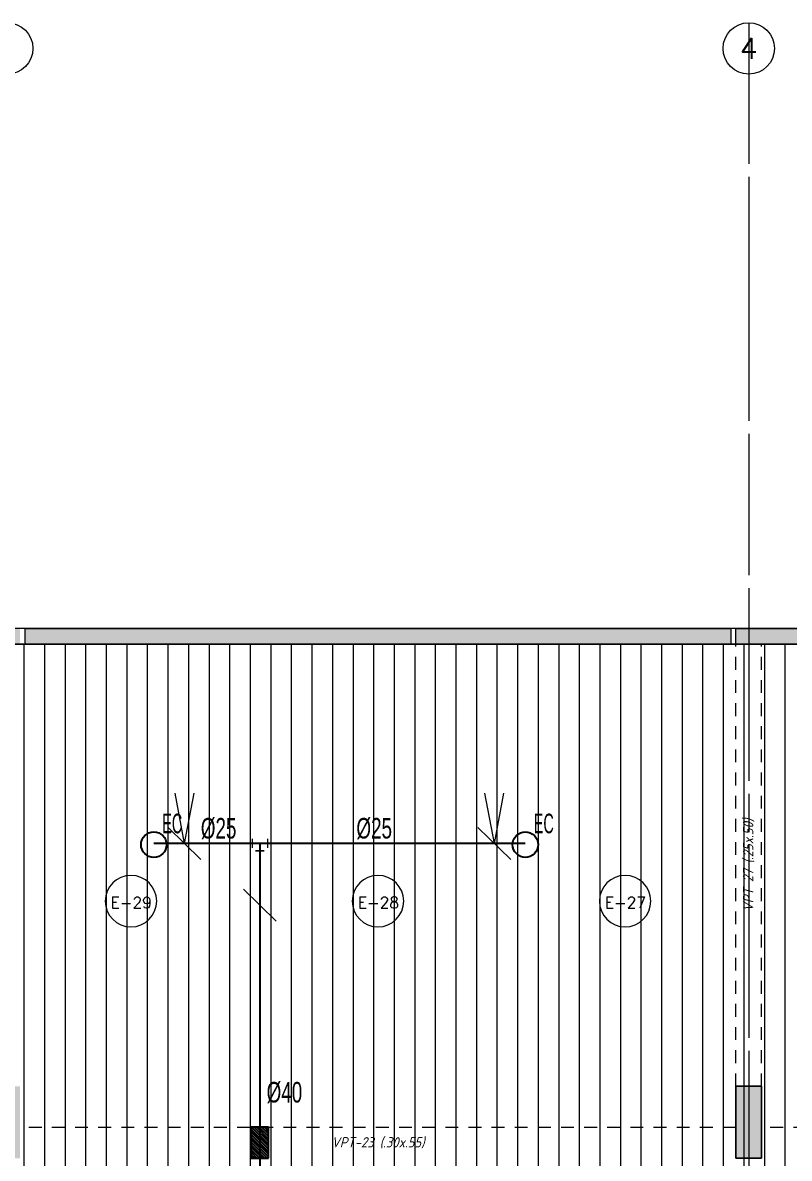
# Model space of a CAD drawing. Header units: millimetres. Extents: x 2085 to 2829, y 1347 to 1643.
# Drawn here: x 2127.97 to 2135.42, y 1454.09 to 1465.13 of the extents above; entities that cross this region are included whole.
import ezdxf
from ezdxf.enums import TextEntityAlignment as Align

# ---------------------------------------------------------------- set-up
doc = ezdxf.new("R2010")
doc.units = ezdxf.units.MM
for name, pattern in [('CENTER', [2, 1.25, -0.25, 0.25, -0.25]), ('DASHED2', [0.375, 0.25, -0.125]), ('HIDDEN', [0.375, 0.25, -0.125]), ('HIDDEN2', [0.1875, 0.125, -0.0625]), ('PHANTOM', [2.5, 1.25, -0.25, 0.25, -0.25, 0.25, -0.25]), ('PHANTOM2', [1.25, 0.625, -0.125, 0.125, -0.125, 0.125, -0.125])]:
    doc.linetypes.add(name, pattern=pattern)
doc.layers.get('0').update_dxf_attribs({"color": 251, "lineweight": 9})
for name, color, linetype, lineweight in [('000 SOS 911 - ACCESORIOS ACI', 3, 'Continuous', 20), ('000 SOS 911 ACCESORIOS', 3, 'Continuous', 20), ('000 SOS 911 ROCIADORES', 5, 'Continuous', 25), ('000 SOS 911 TEXTOS ACI', 7, 'Continuous', 9), ('000 SOS 911 TUB. ENTERRADA  ACI', 5, 'DASHED2', 25), ('000 SOS 911 TUBERIA ACI', 3, 'Continuous', 25), ('A-EJES', 251, 'PHANTOM', 9), ('A-ESTRUCTURA-HATCH', 251, 'Continuous', 13), ('A-ESTRUCTURA-PLACAS', 251, 'Continuous', 13), ('A-ESTRUCTURA-VIGAS', 251, 'HIDDEN2', 13), ('A-HATCH', 251, 'Continuous', 9), ('A-LINEAS', 251, 'Continuous', 9), ('A-MUROS', 251, 'Continuous', 9), ('A-NUMERO ESTAC', 251, 'Continuous', 13), ('A-TEXTO-INDICACIONES', 251, 'Continuous', 13)]:
    doc.layers.add(name, color=color, linetype=linetype, lineweight=lineweight)
doc.layers.add('A-ETAPAS', color=251, linetype='Continuous', lineweight=9, plot=False)
doc.layers.add('A_50_Vigas Chata', color=251, linetype='HIDDEN', lineweight=13, plot=False)
doc.styles.add('APPIA -TEXTOS-GENERALES', font='isocp.shx', dxfattribs={"oblique": 15})
doc.styles.add('PIPE', font='ARIALN.TTF', dxfattribs={"width": 0.8})
doc.styles.add('ROMANS', font='romans.shx', dxfattribs={"width": 0.8})

# ---------------------------------------------------------------- blocks, each defined once
blk = doc.blocks.new('002')
at = {"layer": '000 SOS 911 ROCIADORES'}
blk.add_circle((2884.5061, 1470.1768, 0), 0.0952, dxfattribs=at)
at = {"layer": '000 SOS 911 ROCIADORES', "color": 5, "style": 'PIPE', "width": 0.641273}
blk.add_text('EC', height=0.14693, dxfattribs=at).set_placement((2884.5692, 1470.2615, 0), (2884.7191, 1470.2615, 0), align=Align.FIT)
blk = doc.blocks.new('003')
at = {"layer": '000 SOS 911 ROCIADORES', "xscale": 1.3, "yscale": 1.3, "zscale": 1.3}
blk.add_blockref('002', (-841.839, -416.766, 0), dxfattribs=at)
blk = doc.blocks.new('007')
at = {"layer": '000 SOS 911 - ACCESORIOS ACI'}
for q in [(26830.838, -4054.765, 0), (26831.022, -4054.765, 0)]:
    blk.add_line((26830.93, -4055.252, 0), q, dxfattribs=at)
blk = doc.blocks.new('ACCS.ELBOW.90')
at = {"layer": '000 SOS 911 - ACCESORIOS ACI', "color": 100}
for p, q in [((0.098, 0.168), (-0.098, 0.168)), ((0.168, -0.098), (0.168, 0.098))]:
    blk.add_line(p, q, dxfattribs=at)
at = {"layer": '000 SOS 911 - ACCESORIOS ACI', "color": 9}
for p in [(0, 0.168), (0.168, 0)]:
    blk.add_line(p, (0, 0), dxfattribs=at)
blk = doc.blocks.new('PASE EN VIGA')
at = {"layer": '000 SOS 911 TUB. ENTERRADA  ACI'}
h = blk.add_hatch(dxfattribs=at)
h.set_pattern_fill('ANSI31', color=6, scale=0.0046)
h.paths.add_polyline_path([(2188.7825, 1180.5702), (2188.7825, 1180.7102), (2188.5325, 1180.7102), (2188.5325, 1180.5702)])
at = {"layer": '000 SOS 911 TUB. ENTERRADA  ACI', "color": 6, "linetype": 'ByBlock'}
blk.add_lwpolyline([(2188.5325, 1180.5702), (2188.7825, 1180.5702), (2188.7825, 1180.7102), (2188.5325, 1180.7102)], close=True, dxfattribs=at)
blk = doc.blocks.new('EST P2')
at = {"layer": 'A-ESTRUCTURA-HATCH'}
h = blk.add_hatch(color=256, dxfattribs=at)
h.dxf.hatch_style = 1
h.paths.add_polyline_path([(-19.425, 5.95), (-23.374, 5.95), (-23.374, 5), (-25.49, 5), (-25.49, 4.85), (-23.224, 4.85), (-23.224, 5.75), (-19.575, 5.75), (-19.575, 4.85), (-18.03, 4.85), (-18.03, 5), (-19.425, 5)])
h.paths.add_polyline_path([(-25.54, 5), (-32.4, 5), (-32.4, 4.85), (-25.54, 4.85)])
h.paths.add_polyline_path([(-32.45, 5), (-39.91, 5), (-39.91, 4.85), (-32.45, 4.85)])
h.paths.add_polyline_path([(-39.96, 5), (-44.735, 5), (-44.735, 4.85), (-39.96, 4.85)])
h.paths.add_polyline_path([(-44.785, 5.05), (-45.035, 5.05), (-45.035, 0.15), (-47.24, 0.15), (-47.24, -0.15), (-44.785, -0.15)])
h.paths.add_polyline_path([(-46.99, -0.2), (-47.24, -0.2), (-47.24, -6.1), (-46.99, -6.1)])
h.paths.add_polyline_path([(-46.99, -6.15), (-47.24, -6.15), (-47.24, -11.4), (-46.99, -11.4)])
h.paths.add_polyline_path([(-39.96, -11.15), (-46.94, -11.15), (-46.94, -11.3), (-39.96, -11.3)])
h.paths.add_polyline_path([(-32.45, -11.15), (-39.91, -11.15), (-39.91, -11.3), (-32.45, -11.3)])
h.paths.add_polyline_path([(-25.54, -11.15), (-32.4, -11.15), (-32.4, -11.3), (-25.54, -11.3)])
h.paths.add_polyline_path([(-18.03, -11.15), (-25.49, -11.15), (-25.49, -11.3), (-18.03, -11.3)])
h.paths.add_polyline_path([(-11.12, -11.15), (-17.98, -11.15), (-17.98, -11.3), (-11.12, -11.3)])
h.paths.add_polyline_path([(-3.61, -11.15), (-11.07, -11.15), (-11.07, -11.3), (-3.61, -11.3)])
h.paths.add_polyline_path([(3.6, -11.15), (-3.56, -11.15), (-3.56, -11.3), (3.6, -11.3)])
h.paths.add_polyline_path([(12.2, -11.15), (3.65, -11.15), (3.65, -11.3), (12.2, -11.3)])
h.paths.add_polyline_path([(18.02, -11.15), (12.25, -11.15), (12.25, -11.3), (18.02, -11.3)])
h.paths.add_polyline_path([(23.02, -11.15), (18.07, -11.15), (18.07, -11.3), (23.02, -11.3)])
h.paths.add_polyline_path([(30.23, -11.15), (23.07, -11.15), (23.07, -11.3), (30.23, -11.3)])
h.paths.add_polyline_path([(35.53, -11.15), (30.28, -11.15), (30.28, -11.3), (35.53, -11.3)])
h.paths.add_polyline_path([(43.04, -11.15), (35.58, -11.15), (35.58, -11.3), (43.04, -11.3)])
h.paths.add_polyline_path([(49.95, -11.15), (43.09, -11.15), (43.09, -11.3), (49.95, -11.3)])
h.paths.add_polyline_path([(57.46, -11.15), (50, -11.15), (50, -11.3), (57.46, -11.3)])
h.paths.add_polyline_path([(64.37, -11.15), (57.51, -11.15), (57.51, -11.3), (64.37, -11.3)])
h.paths.add_polyline_path([(71.88, -11.15), (64.42, -11.15), (64.42, -11.3), (71.88, -11.3)])
h.paths.add_polyline_path([(59.801, -0.15), (60.001, -0.15, -0.616916), (65.272, 2.496), (65.272, -0.15), (65.422, -0.15), (65.422, 2.378, -0.221665), (66.601, -0.15), (66.801, -0.15, 0.99999)], flags=0)
h.paths.add_polyline_path([(72.801, -0.15), (73.001, -0.15, 1), (53.601, -0.15), (53.801, -0.15, -1)])
h.paths.add_polyline_path([(53.376, 5), (51.865, 5), (51.865, 4.85), (53.376, 4.85)])
h.paths.add_polyline_path([(51.865, 5), (47.915, 5), (47.915, -0.15), (50.25, -0.15), (50.25, 0), (48.065, 0), (48.065, 2.05), (50.015, 2.05), (50.015, 2.2), (48.065, 2.2), (48.065, 4.85), (51.715, 4.85), (51.715, 1.9), (51.865, 1.9), (51.865, 4.85), (51.865, 4.85)])
h.paths.add_polyline_path([(47.865, 5), (43.09, 5), (43.09, 4.85), (47.865, 4.85)])
h.paths.add_polyline_path([(43.04, 5), (35.58, 5), (35.58, 4.85), (43.04, 4.85)])
h.paths.add_polyline_path([(32.726, 5.95), (28.776, 5.95), (28.776, 5), (23.07, 5), (23.07, 4.85), (28.926, 4.85), (28.926, 5.75), (32.576, 5.75), (32.576, 4.85), (35.53, 4.85), (35.53, 5), (32.726, 5)])
h.paths.add_polyline_path([(23.02, 5), (18.07, 5), (18.07, 4.85), (23.02, 4.85)])
h.paths.add_polyline_path([(18.02, 5), (12.25, 5), (12.25, 4.85), (18.02, 4.85)])
h.paths.add_polyline_path([(12.2, 5), (5.876, 5), (5.876, 4.85), (12.2, 4.85)])
h.paths.add_polyline_path([(3.775, 5), (-3.56, 5), (-3.56, 4.85), (-0.175, 4.85), (-0.175, -0.151), (1.925, -0.151), (1.925, 0), (-0.025, 0), (-0.025, 2.05), (3.775, 2.05), (3.775, 2.2), (-0.025, 2.2), (-0.025, 4.85), (3.625, 4.85), (3.625, 3.2), (3.775, 3.2)])
h.paths.add_polyline_path([(-3.61, 5), (-11.07, 5), (-11.07, 4.85), (-3.61, 4.85)])
h.paths.add_polyline_path([(-11.12, 5), (-17.98, 5), (-17.98, 4.85), (-11.12, 4.85)])
h = blk.add_hatch(color=256, dxfattribs=at)
h.dxf.hatch_style = 1
h.paths.add_polyline_path([(-3.56, -6.15), (-3.31, -6.15), (-3.31, -6.85), (-3.56, -6.85)])
h.paths.add_polyline_path([(-3.56, 0.55), (-3.31, 0.55), (-3.31, -0.15), (-3.56, -0.15)])
h.paths.add_polyline_path([(-3.86, -6.15), (-3.61, -6.15), (-3.61, -6.85), (-3.86, -6.85)])
h.paths.add_polyline_path([(-3.86, 0.55), (-3.61, 0.55), (-3.61, -0.15), (-3.86, -0.15)])
h.paths.add_polyline_path([(-11.07, -6.15), (-10.82, -6.15), (-10.82, -6.85), (-11.07, -6.85)])
h.paths.add_polyline_path([(-11.07, 0.55), (-10.82, 0.55), (-10.82, -0.15), (-11.07, -0.15)])
h.paths.add_polyline_path([(-18.28, -6.15), (-18.03, -6.15), (-18.03, -6.85), (-18.28, -6.85)])
h.paths.add_polyline_path([(-18.28, 0.55), (-18.03, 0.55), (-18.03, -0.15), (-18.28, -0.15)])
h.paths.add_polyline_path([(-25.49, -6.15), (-25.24, -6.15), (-25.24, -6.85), (-25.49, -6.85)])
h.paths.add_polyline_path([(-25.49, 0.55), (-25.24, 0.55), (-25.24, -0.15), (-25.49, -0.15)])
h.paths.add_polyline_path([(-32.7, -6.15), (-32.45, -6.15), (-32.45, -6.85), (-32.7, -6.85)])
h.paths.add_polyline_path([(-32.7, 0.55), (-32.45, 0.55), (-32.45, -0.15), (-32.7, -0.15)])
h.paths.add_polyline_path([(-39.91, -6.15), (-39.66, -6.15), (-39.66, -6.85), (-39.91, -6.85)])
h.paths.add_polyline_path([(-39.91, 0.55), (-39.66, 0.55), (-39.66, -0.15), (-39.91, -0.15)])
h.paths.add_polyline_path([(3.65, -6.15), (3.9, -6.15), (3.9, -6.85), (3.65, -6.85)])
h.paths.add_polyline_path([(3.626, 0.55), (3.9, 0.55), (3.9, -0.15), (3.626, -0.15)])
h.paths.add_polyline_path([(42.79, -6.15), (43.04, -6.15), (43.04, -6.85), (42.79, -6.85)])
h.paths.add_polyline_path([(42.79, 0.55), (43.04, 0.55), (43.04, -0.15), (42.79, -0.15)])
h.paths.add_polyline_path([(35.58, -6.15), (35.83, -6.15), (35.83, -6.85), (35.58, -6.85)])
h.paths.add_polyline_path([(35.58, 0.55), (35.83, 0.55), (35.83, -0.15), (35.58, -0.15)])
h.paths.add_polyline_path([(35.28, -6.15), (35.53, -6.15), (35.53, -6.85), (35.28, -6.85)])
h.paths.add_polyline_path([(35.28, 0.55), (35.53, 0.55), (35.53, -0.15), (35.28, -0.15)])
h.paths.add_polyline_path([(30.28, -6.15), (30.53, -6.15), (30.53, -6.85), (30.28, -6.85)])
h.paths.add_polyline_path([(30.28, 0.55), (30.53, 0.55), (30.53, -0.15), (30.28, -0.15)])
h.paths.add_polyline_path([(23.07, -6.15), (23.32, -6.15), (23.32, -6.85), (23.07, -6.85)])
h.paths.add_polyline_path([(23.07, 0.55), (23.32, 0.55), (23.32, -0.15), (23.07, -0.15)])
h.paths.add_polyline_path([(18.07, -6.15), (18.32, -6.15), (18.32, -6.85), (18.07, -6.85)])
h.paths.add_polyline_path([(18.07, 0.55), (18.32, 0.55), (18.32, -0.15), (18.07, -0.15)])
h.paths.add_polyline_path([(10.86, -6.15), (11.11, -6.15), (11.11, -6.85), (10.86, -6.85)])
h.paths.add_polyline_path([(10.86, 0.55), (11.11, 0.55), (11.11, -0.15), (10.86, -0.15)])
h.paths.add_polyline_path([(71.63, -6.15), (71.88, -6.15), (71.88, -6.85), (71.63, -6.85)])
h.paths.add_polyline_path([(64.42, -6.15), (64.67, -6.15), (64.67, -6.85), (64.42, -6.85)])
h.paths.add_polyline_path([(57.21, -6.15), (57.46, -6.15), (57.46, -6.85), (57.21, -6.85)])
h.paths.add_polyline_path([(50, -6.15), (50.25, -6.15), (50.25, -6.85), (50, -6.85)])
at = {"layer": 'A-ESTRUCTURA-PLACAS'}
for points in [[(-19.425, 5), (-18.03, 5), (-18.03, 4.85), (-19.575, 4.85), (-19.575, 5.75), (-23.224, 5.75), (-23.224, 4.85), (-25.49, 4.85), (-25.49, 5), (-23.374, 5), (-23.374, 5.95), (-19.425, 5.95), (-19.425, 5)], [(-25.54, 5), (-25.54, 4.85), (-32.4, 4.85), (-32.4, 5), (-25.54, 5)]]:
    blk.add_lwpolyline(points, dxfattribs=at)
blk.add_lwpolyline([(-25.49, 0.55), (-25.24, 0.55), (-25.24, -0.15), (-25.49, -0.15)], close=True, dxfattribs=at)
at = {"layer": 'A-ESTRUCTURA-VIGAS'}
for points in [[(-25.49, 0.55), (-25.49, 4.85)], [(-25.24, 0.55), (-25.24, 4.85)], [(-25.49, 0.15), (-32.45, 0.15)], [(-18.28, 0.15), (-25.24, 0.15)]]:
    blk.add_lwpolyline(points, dxfattribs=at)
at = {"layer": 'A_50_Vigas Chata', "insert": (-25.365, 2.7), "char_height": 0.1, "attachment_point": 5, "rotation": 90, "style": 'APPIA -TEXTOS-GENERALES'}
blk.add_mtext('VPT-27 (.25x.50)', dxfattribs=at)
at = {"layer": 'A_50_Vigas Chata', "insert": (-28.97, 0), "char_height": 0.1, "attachment_point": 5, "style": 'APPIA -TEXTOS-GENERALES'}
blk.add_mtext('VPT-23 (.30x.55)', dxfattribs=at)
blk = doc.blocks.new('EJES 1P')
at = {"layer": 'A-EJES', "linetype": 'PHANTOM2'}
blk.add_lwpolyline([(19.644, 5.345), (19.644, -4.158)], dxfattribs=at)
at = {"layer": 'A-EJES', "linetype": 'Continuous'}
for centre in [(12.434, 5.592), (19.644, 5.592)]:
    blk.add_circle(centre, 0.25, dxfattribs=at)
at = {"layer": 'A-EJES', "linetype": 'Continuous', "style": 'ROMANS'}
blk.add_text('4', height=0.2, dxfattribs=at).set_placement((19.644, 5.592), align=Align.MIDDLE_CENTER)
blk = doc.blocks.new('EJE')
at = {"linetype": 'Continuous'}
blk.add_circle((0, 0), 0.5, dxfattribs=at)
at = {"layer": 'A-TEXTO-INDICACIONES', "style": 'ROMANS'}
blk.add_attdef('EJE', text='', height=0.22, rotation=0, dxfattribs=at).set_placement((0.007, 0.028), align=Align.MIDDLE_CENTER)

msp = doc.modelspace()

# ---------------------------------------------------------------- hatches: boundary and pattern name
at = {"layer": 'A-HATCH'}
h = msp.add_hatch(dxfattribs=at)
h.set_pattern_fill('_USER', color=256, scale=0.2, angle=90, pattern_type=0)
h.set_pattern_definition([(90, (2156.78018, 1451.08745), (-0.2, 1e-17), [])])
h.paths.add_polyline_path([(2125.41, 1459.088), (2125.41, 1443.088), (2156.53, 1443.088), (2156.53, 1459.088)])

# ---------------------------------------------------------------- linework, layer by layer
at = {"layer": '000 SOS 911 - ACCESORIOS ACI'}
for p, q in [((2129.699, 1456.994), (2129.379, 1457.305)), ((2132.712, 1456.994), (2132.392, 1457.305)), ((2130.431, 1456.393), (2130.111, 1456.704))]:
    msp.add_line(p, q, dxfattribs=at)
at = {"layer": '000 SOS 911 TUBERIA ACI'}
for points in [[(2132.852, 1457.15), (2129.239, 1457.15)], [(2130.271, 1457.15), (2130.271, 1445)]]:
    msp.add_lwpolyline(points, dxfattribs=at)
at = {"layer": 'A-ETAPAS', "linetype": 'CENTER'}
msp.add_line((2135.025, 1465.13), (2135.025, 1440.639), dxfattribs=at)
at = {"layer": 'A-ETAPAS', "color": 4, "linetype": 'CENTER'}
msp.add_line((2135.026, 1465.13), (2135.026, 1440.64), dxfattribs=at)
at = {"layer": 'A-LINEAS'}
msp.add_lwpolyline([(2125.41, 1459.088), (2125.41, 1443.088), (2156.53, 1443.088), (2156.53, 1459.088)], close=True, dxfattribs=at)
at = {"layer": 'A-MUROS'}
for p, q in [((2137.016, 1459.238), (2115.605, 1459.238)), ((2115.605, 1459.088), (2160.215, 1459.088))]:
    msp.add_line(p, q, dxfattribs=at)
msp.add_lwpolyline([(2134.9, 1454.088), (2135.15, 1454.088), (2135.15, 1454.788), (2134.9, 1454.788)], close=True, dxfattribs=at)

# ---------------------------------------------------------------- block references
for name, p in [('EJES 1P', (2115.381, 1459.288)), ('EST P2', (2160.39, 1454.238))]:
    msp.add_blockref(name, p)
at = {"layer": '000 SOS 911 - ACCESORIOS ACI'}
for xscale, yscale, zscale, rotation in [(0.4394526855468786, 0.4394526855468786, 0.4394526855468786, 180.0025856784597), (-0.4394526855468786, 0.4394526855468777, 0.4394526855468777, 179.9974143215402)]:
    msp.add_blockref('ACCS.ELBOW.90', (2130.271, 1457.15), dxfattribs=dict(at, xscale=xscale, yscale=yscale, zscale=zscale, rotation=rotation))
at = {"layer": '000 SOS 911 ACCESORIOS'}
for p in [(-24701.391, 5512.402, 0), (-24698.378, 5512.402, 0)]:
    msp.add_blockref('007', p, dxfattribs=at)
at = {"layer": '000 SOS 911 ROCIADORES'}
for p in [(-778.779, -37.326), (-778.779, -37.326), (-775.166, -37.326), (-775.166, -37.326)]:
    msp.add_blockref('003', p, dxfattribs=at)
at = {"layer": '000 SOS 911 TUB. ENTERRADA  ACI', "xscale": 1.200647668218153, "yscale": 1.200647668218153, "zscale": 1.200647668218153, "rotation": 90}
msp.add_blockref('PASE EN VIGA', (3547.803, -1173.568), dxfattribs=at)
at = {"layer": 'A-NUMERO ESTAC'}
ref = msp.add_blockref('EJE', (2129.018, 1456.588), dxfattribs=dict(at, xscale=-0.5, yscale=0.5, zscale=0.5, rotation=180))
ref.add_attrib('EJE', 'E-29', dxfattribs={"layer": 'A-TEXTO-INDICACIONES', "height": 0.11, "rotation": 360, "style": 'ROMANS'}).set_placement((2129.021, 1456.574), align=Align.MIDDLE_CENTER)
ref = msp.add_blockref('EJE', (2131.42, 1456.588), dxfattribs=dict(at, xscale=-0.5, yscale=0.5, zscale=0.5, rotation=180))
ref.add_attrib('EJE', 'E-28', dxfattribs={"layer": 'A-TEXTO-INDICACIONES', "height": 0.11, "rotation": 360, "style": 'ROMANS'}).set_placement((2131.424, 1456.574), align=Align.MIDDLE_CENTER)
ref = msp.add_blockref('EJE', (2133.823, 1456.588), dxfattribs=dict(at, xscale=-0.5, yscale=0.5, zscale=0.5, rotation=180))
ref.add_attrib('EJE', 'E-27', dxfattribs={"layer": 'A-TEXTO-INDICACIONES', "height": 0.11, "rotation": 360, "style": 'ROMANS'}).set_placement((2133.826, 1456.574), align=Align.MIDDLE_CENTER)

# ---------------------------------------------------------------- texts
at = {"layer": '000 SOS 911 TEXTOS ACI', "char_height": 0.2, "attachment_point": 1, "style": 'PIPE'}
for s, insert in [('%%C25', (2129.697, 1457.397, 0)), ('%%C25', (2131.21, 1457.397, 0)), ('%%C40', (2130.337, 1454.83, 0))]:
    msp.add_mtext_dynamic_manual_height_columns(s, width=0.551, gutter_width=1.915, heights=[0.0124], dxfattribs=dict(at, insert=insert))

doc.saveas('drawing.dxf')
